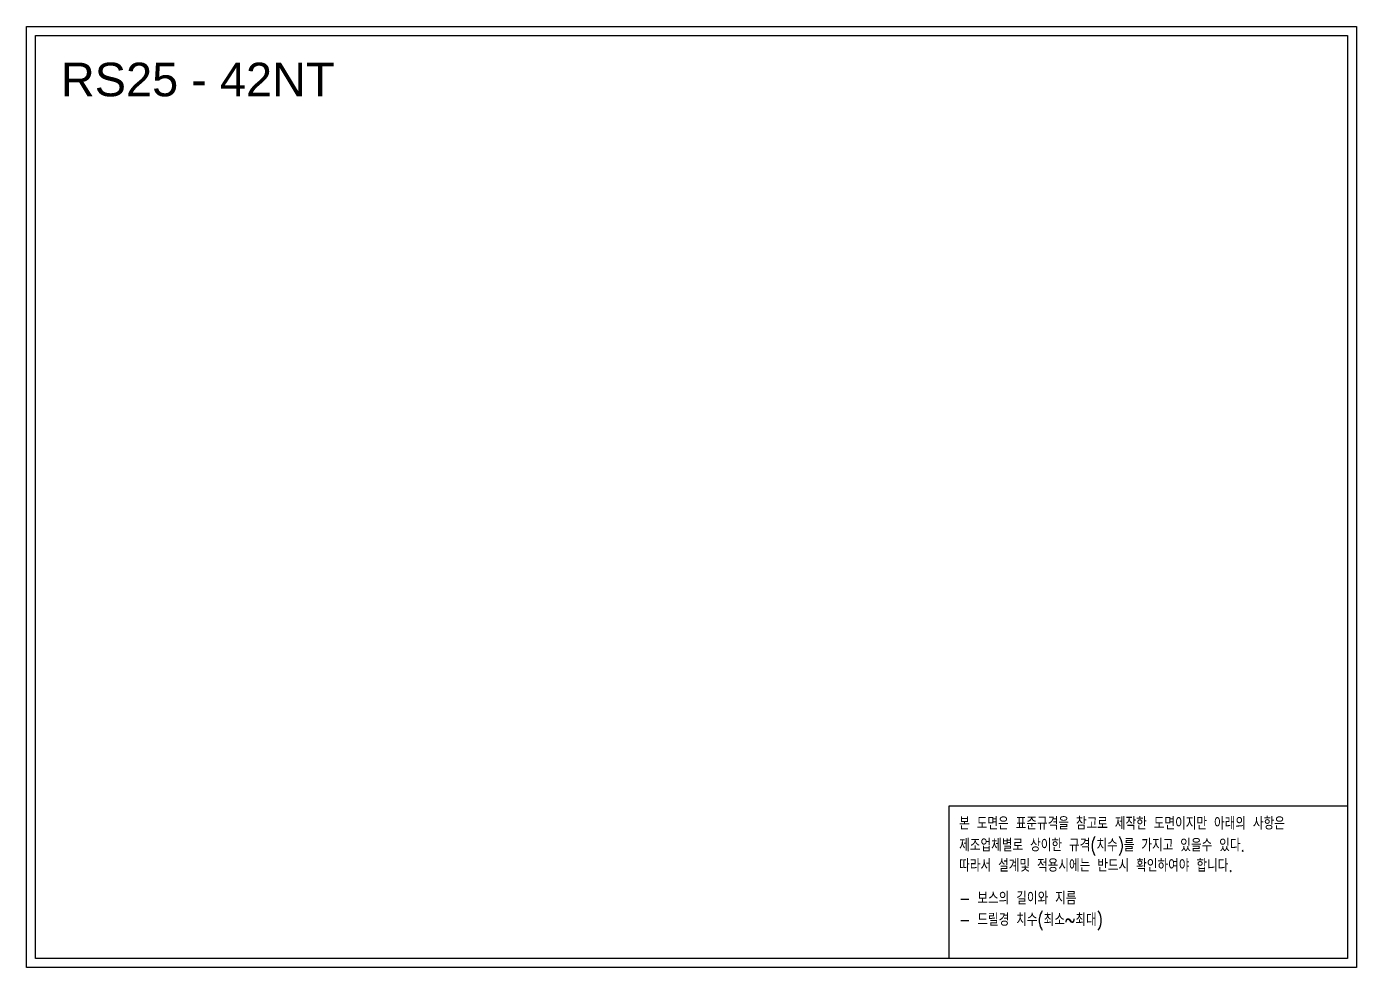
# Model space of a CAD drawing. Header units: millimetres. Extents: x -67764 to -67138, y 1720 to 1903.
# Drawn here: x -67763.9 to -67506.3, y 1720.4 to 1902.5 of the extents above; entities that cross this region are included whole.
import ezdxf

# ---------------------------------------------------------------- set-up
doc = ezdxf.new("R2010")
doc.units = ezdxf.units.MM
doc.styles.add('HAN', font='ROMANS.shx', dxfattribs={"width": 0.7, "bigfont": 'whgtxt.shx'})
doc.styles.get("Standard").update_dxf_attribs({"font": 'arial.ttf'})

# ---------------------------------------------------------------- blocks, each defined once
blk = doc.blocks.new('notice1')
at = {"color": 4}
blk.add_lwpolyline([(-22142.12, 1735.9), (-22053.8, 1735.9), (-22053.8, 1702.07), (-22142.12, 1702.07)], close=True, dxfattribs=at)
at = {"color": 4, "style": 'HAN', "width": 0.8}
for s, p in [('본 도면은 표준규격을 참고로 제작한 도면이지만 아래의 사항은', (-22139.9, 1730.62)), ('제조업체별로 상이한 규격(치수)를 가지고 있을수 있다.', (-22139.9, 1725.78)), ('따라서 설계및 적용시에는 반드시 확인하여야 합니다.', (-22139.9, 1721.28)), ('- 보스의 길이와 지름', (-22139.9, 1714.03)), ('- 드릴경 치수(최소~최대)', (-22139.9, 1709.27))]:
    blk.add_text(s, height=2.7949, dxfattribs=at).set_placement(p)

msp = doc.modelspace()

# ---------------------------------------------------------------- linework, layer by layer
for points in [[(-67763.95, 1902.52), (-67506.33, 1902.52), (-67506.33, 1720.37), (-67763.95, 1720.37)], [(-67762.21, 1900.79), (-67508.07, 1900.79), (-67508.07, 1722.1), (-67762.21, 1722.1)]]:
    msp.add_lwpolyline(points, close=True)

# ---------------------------------------------------------------- block references
at = {"xscale": 0.8735999999999999, "yscale": 0.8735999999999999, "zscale": 0.8735999999999999}
msp.add_blockref('notice1', (-48241.87, 235.18), dxfattribs=at)

# ---------------------------------------------------------------- texts
msp.add_text('RS25 - 42NT', height=6.5055).set_placement((-67757.31, 1889.03))

doc.saveas('drawing.dxf')
